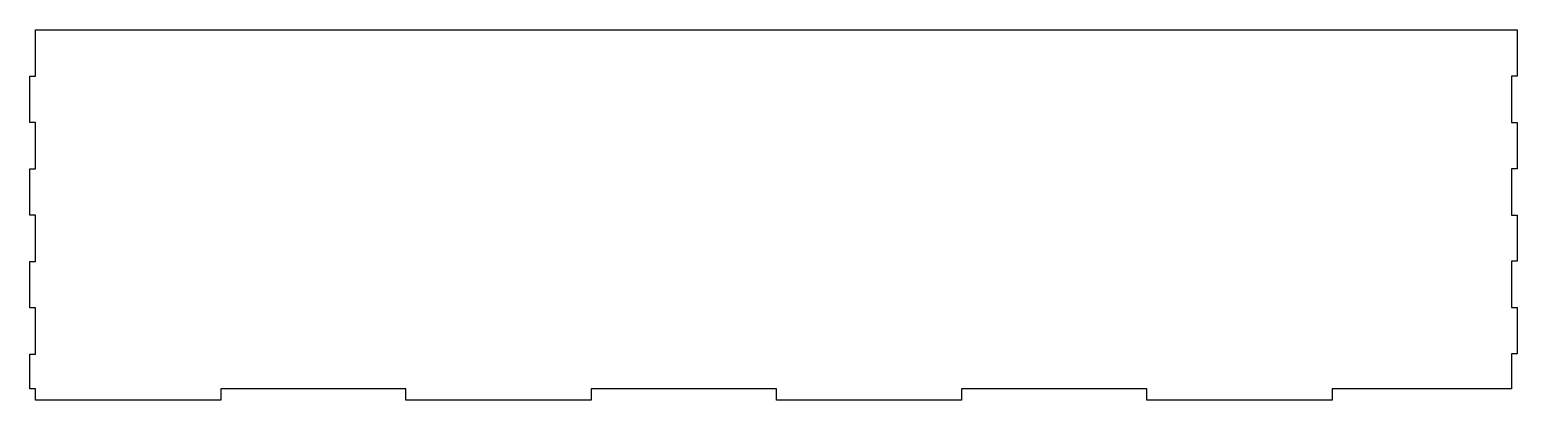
# Model space of a CAD drawing. Header units: inches. Extents: x 0 to 32.1, y 0 to 8.
import ezdxf

# ---------------------------------------------------------------- set-up
doc = ezdxf.new("R2010")
doc.units = ezdxf.units.IN
doc.header["$MEASUREMENT"] = 0

msp = doc.modelspace()

# ---------------------------------------------------------------- linework, layer by layer
at = {"color": 1}
msp.add_lwpolyline([(0.125, 8), (32.125, 8), (32.125, 7), (32, 7), (32, 6), (32.125, 6), (32.125, 5), (32, 5), (32, 4), (32.125, 4), (32.125, 3), (32, 3), (32, 2), (32.125, 2), (32.125, 1), (32, 1), (32, 0.25), (28.125, 0.25), (28.125, 0), (24.125, 0), (24.125, 0.25), (20.125, 0.25), (20.125, 0), (16.125, 0), (16.125, 0.25), (12.125, 0.25), (12.125, 0), (8.125, 0), (8.125, 0.25), (4.125, 0.25), (4.125, 0), (0.125, 0), (0.125, 0.25), (0, 0.248), (0, 0.998), (0.125, 0.998), (0.125, 1.998), (0, 1.998), (0, 2.998), (0.125, 2.998), (0.125, 3.998), (0, 3.998), (0, 4.998), (0.125, 4.998), (0.125, 5.998), (0, 5.998), (0, 6.998), (0.125, 6.998), (0.125, 7.998)], dxfattribs=at)

doc.saveas('drawing.dxf')
